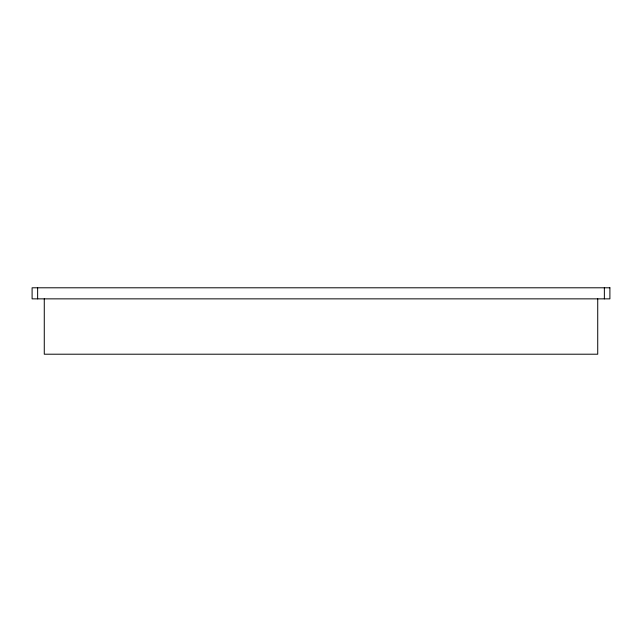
<?xml version="1.0" encoding="UTF-8"?>
<svg xmlns="http://www.w3.org/2000/svg" width="642" height="642" viewBox="0 0 642 642"><rect width="100%" height="100%" fill="white"/><g stroke="black" fill="none" stroke-linecap="round" stroke-linejoin="round"><path stroke-width="0.96" d="M604.363 287.793L604.363 298.859M597.726 298.859L597.726 354.207L44.274 354.207L44.274 298.859M37.637 287.793L37.637 298.859M609.9 287.793L32.1 287.793L32.1 298.859L609.9 298.859L609.9 287.793"/></g></svg>
